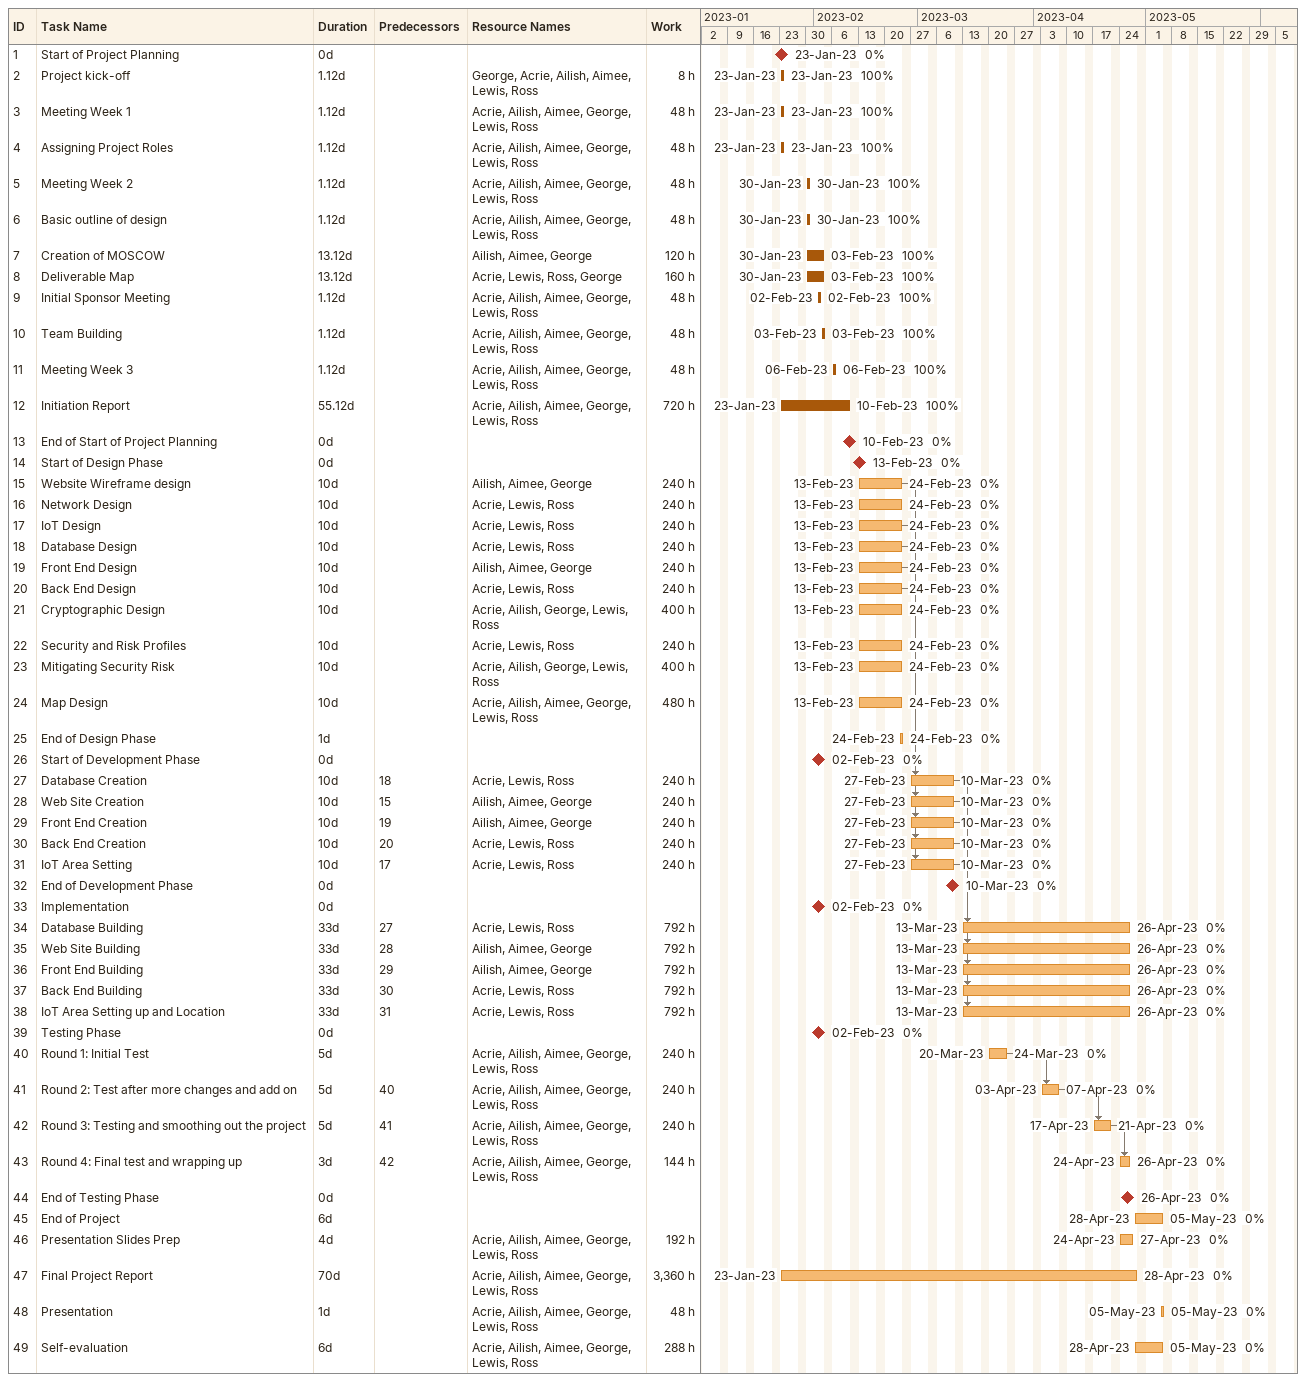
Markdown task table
| ID | Task | Duration | Start | Finish | Predecessors | Resources | % complete | Work (h) |
|---|---|---|---|---|---|---|---|---|
| 1 | Start of Project Planning | 0d | 2023-01-23 | 2023-01-23 |  |  | 0 |  |
| 2 | Project kick-off | 1.12d | 2023-01-23 | 2023-01-23 |  | George, Acrie, Ailish, Aimee, Lewis, Ross | 100 | 8 |
| 3 | Meeting Week 1 | 1.12d | 2023-01-23 | 2023-01-23 |  | Acrie, Ailish, Aimee, George, Lewis, Ross | 100 | 48 |
| 4 | Assigning Project Roles | 1.12d | 2023-01-23 | 2023-01-23 |  | Acrie, Ailish, Aimee, George, Lewis, Ross | 100 | 48 |
| 5 | Meeting Week 2 | 1.12d | 2023-01-30 | 2023-01-30 |  | Acrie, Ailish, Aimee, George, Lewis, Ross | 100 | 48 |
| 6 | Basic outline of design | 1.12d | 2023-01-30 | 2023-01-30 |  | Acrie, Ailish, Aimee, George, Lewis, Ross | 100 | 48 |
| 7 | Creation of MOSCOW | 13.12d | 2023-01-30 | 2023-02-03 |  | Ailish, Aimee, George | 100 | 120 |
| 8 | Deliverable Map | 13.12d | 2023-01-30 | 2023-02-03 |  | Acrie, Lewis, Ross, George | 100 | 160 |
| 9 | Initial Sponsor Meeting | 1.12d | 2023-02-02 | 2023-02-02 |  | Acrie, Ailish, Aimee, George, Lewis, Ross | 100 | 48 |
| 10 | Team Building | 1.12d | 2023-02-03 | 2023-02-03 |  | Acrie, Ailish, Aimee, George, Lewis, Ross | 100 | 48 |
| 11 | Meeting Week 3 | 1.12d | 2023-02-06 | 2023-02-06 |  | Acrie, Ailish, Aimee, George, Lewis, Ross | 100 | 48 |
| 12 | Initiation Report | 55.12d | 2023-01-23 | 2023-02-10 |  | Acrie, Ailish, Aimee, George, Lewis, Ross | 100 | 720 |
| 13 | End of Start of Project Planning | 0d | 2023-02-10 | 2023-02-10 |  |  | 0 |  |
| 14 | Start of Design Phase | 0d | 2023-02-13 | 2023-02-13 |  |  | 0 |  |
| 15 | Website Wireframe design | 10d | 2023-02-13 | 2023-02-24 |  | Ailish, Aimee, George | 0 | 240 |
| 16 | Network Design | 10d | 2023-02-13 | 2023-02-24 |  | Acrie, Lewis, Ross | 0 | 240 |
| 17 | IoT Design | 10d | 2023-02-13 | 2023-02-24 |  | Acrie, Lewis, Ross | 0 | 240 |
| 18 | Database Design | 10d | 2023-02-13 | 2023-02-24 |  | Acrie, Lewis, Ross | 0 | 240 |
| 19 | Front End Design | 10d | 2023-02-13 | 2023-02-24 |  | Ailish, Aimee, George | 0 | 240 |
| 20 | Back End Design | 10d | 2023-02-13 | 2023-02-24 |  | Acrie, Lewis, Ross | 0 | 240 |
| 21 | Cryptographic Design | 10d | 2023-02-13 | 2023-02-24 |  | Acrie, Ailish, George, Lewis, Ross | 0 | 400 |
| 22 | Security and Risk Profiles | 10d | 2023-02-13 | 2023-02-24 |  | Acrie, Lewis, Ross | 0 | 240 |
| 23 | Mitigating Security Risk | 10d | 2023-02-13 | 2023-02-24 |  | Acrie, Ailish, George, Lewis, Ross | 0 | 400 |
| 24 | Map Design | 10d | 2023-02-13 | 2023-02-24 |  | Acrie, Ailish, Aimee, George, Lewis, Ross | 0 | 480 |
| 25 | End of Design Phase | 1d | 2023-02-24 | 2023-02-24 |  |  | 0 |  |
| 26 | Start of Development Phase | 0d | 2023-02-02 | 2023-02-02 |  |  | 0 |  |
| 27 | Database Creation | 10d | 2023-02-27 | 2023-03-10 | 18 | Acrie, Lewis, Ross | 0 | 240 |
| 28 | Web Site Creation | 10d | 2023-02-27 | 2023-03-10 | 15 | Ailish, Aimee, George | 0 | 240 |
| 29 | Front End Creation | 10d | 2023-02-27 | 2023-03-10 | 19 | Ailish, Aimee, George | 0 | 240 |
| 30 | Back End Creation | 10d | 2023-02-27 | 2023-03-10 | 20 | Acrie, Lewis, Ross | 0 | 240 |
| 31 | IoT Area Setting | 10d | 2023-02-27 | 2023-03-10 | 17 | Acrie, Lewis, Ross | 0 | 240 |
| 32 | End of Development Phase | 0d | 2023-03-10 | 2023-03-10 |  |  | 0 |  |
| 33 | Implementation | 0d | 2023-02-02 | 2023-02-02 |  |  | 0 |  |
| 34 | Database Building | 33d | 2023-03-13 | 2023-04-26 | 27 | Acrie, Lewis, Ross | 0 | 792 |
| 35 | Web Site Building | 33d | 2023-03-13 | 2023-04-26 | 28 | Ailish, Aimee, George | 0 | 792 |
| 36 | Front End Building | 33d | 2023-03-13 | 2023-04-26 | 29 | Ailish, Aimee, George | 0 | 792 |
| 37 | Back End Building | 33d | 2023-03-13 | 2023-04-26 | 30 | Acrie, Lewis, Ross | 0 | 792 |
| 38 | IoT Area Setting up and Location | 33d | 2023-03-13 | 2023-04-26 | 31 | Acrie, Lewis, Ross | 0 | 792 |
| 39 | Testing Phase | 0d | 2023-02-02 | 2023-02-02 |  |  | 0 |  |
| 40 | Round 1: Initial Test | 5d | 2023-03-20 | 2023-03-24 |  | Acrie, Ailish, Aimee, George, Lewis, Ross | 0 | 240 |
| 41 | Round 2: Test after more changes and add on | 5d | 2023-04-03 | 2023-04-07 | 40 | Acrie, Ailish, Aimee, George, Lewis, Ross | 0 | 240 |
| 42 | Round 3: Testing and smoothing out the project | 5d | 2023-04-17 | 2023-04-21 | 41 | Acrie, Ailish, Aimee, George, Lewis, Ross | 0 | 240 |
| 43 | Round 4: Final test and wrapping up | 3d | 2023-04-24 | 2023-04-26 | 42 | Acrie, Ailish, Aimee, George, Lewis, Ross | 0 | 144 |
| 44 | End of Testing Phase | 0d | 2023-04-26 | 2023-04-26 |  |  | 0 |  |
| 45 | End of Project | 6d | 2023-04-28 | 2023-05-05 |  |  | 0 |  |
| 46 | Presentation Slides Prep | 4d | 2023-04-24 | 2023-04-27 |  | Acrie, Ailish, Aimee, George, Lewis, Ross | 0 | 192 |
| 47 | Final Project Report | 70d | 2023-01-23 | 2023-04-28 |  | Acrie, Ailish, Aimee, George, Lewis, Ross | 0 | 3360 |
| 48 | Presentation | 1d | 2023-05-05 | 2023-05-05 |  | Acrie, Ailish, Aimee, George, Lewis, Ross | 0 | 48 |
| 49 | Self-evaluation | 6d | 2023-04-28 | 2023-05-05 |  | Acrie, Ailish, Aimee, George, Lewis, Ross | 0 | 288 |
